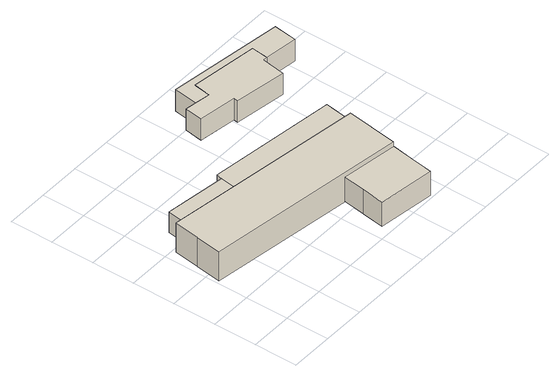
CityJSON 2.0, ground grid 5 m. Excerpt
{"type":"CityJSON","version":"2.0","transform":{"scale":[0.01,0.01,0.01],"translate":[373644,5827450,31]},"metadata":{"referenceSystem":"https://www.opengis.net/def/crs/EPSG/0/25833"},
"CityObjects":{
"building1":{"type":"Building","attributes":{"Gemeindeschluessel":"11000005","BezugspunktDach":"2200","function":"31001_2723","measuredHeight":2.65,"storeysAboveGround":1},"address":[{"country":"Germany","locality":"Berlin","thoroughfareNumber":"120 (6)","thoroughfareName":"Eiskellerweg"}],"geometry":[{"type":"Solid","lod":"1","boundaries":[[[[0,1,2,3]],[[4,5,6,7]],[[4,7,3,2]],[[5,4,2,1]],[[6,5,1,0]],[[7,6,0,3]]]]}]},
"building2":{"type":"Building","attributes":{"Gemeindeschluessel":"11000005","BezugspunktDach":"2200","function":"31001_2724","measuredHeight":4.01,"storeysAboveGround":1},"address":[{"country":"Germany","locality":"Berlin","thoroughfareNumber":"120 (4)","thoroughfareName":"Eiskellerweg"}],"geometry":[{"type":"Solid","lod":"1","boundaries":[[[[8,9,10,11,12,13]],[[14,15,16,17,18,19]],[[14,19,13,12]],[[15,14,12,11]],[[16,15,11,10]],[[17,16,10,9]],[[18,17,9,8]],[[19,18,8,13]]]]}]},
"building3":{"type":"Building","attributes":{"Gemeindeschluessel":"11000005","BezugspunktDach":"2200","function":"31001_2724","measuredHeight":3.37,"storeysAboveGround":1},"address":[{"country":"Germany","locality":"Berlin","thoroughfareNumber":"120 (2)","thoroughfareName":"Eiskellerweg"}],"geometry":[{"type":"Solid","lod":"1","boundaries":[[[[20,21,22,23,24,25]],[[26,27,28,29,30,31]],[[26,31,25,24]],[[27,26,24,23]],[[28,27,23,22]],[[29,28,22,21]],[[30,29,21,20]],[[31,30,20,25]]]]}]},
"building4":{"type":"Building","attributes":{"Gemeindeschluessel":"11000005","BezugspunktDach":"2200","function":"31001_2724","measuredHeight":2.65,"storeysAboveGround":1},"address":[{"country":"Germany","locality":"Berlin","thoroughfareNumber":"120 (5)","thoroughfareName":"Eiskellerweg"}],"geometry":[{"type":"Solid","lod":"1","boundaries":[[[[32,33,34,35,36]],[[37,38,39,40,41]],[[37,41,36,35]],[[38,37,35,34]],[[39,38,34,33]],[[40,39,33,32]],[[41,40,32,36]]]]}]},
"building5":{"type":"Building","attributes":{"Gemeindeschluessel":"11000005","BezugspunktDach":"2200","function":"31001_1312","measuredHeight":2.69,"storeysAboveGround":1},"address":[{"country":"Germany","locality":"Berlin","thoroughfareNumber":"120 (3)","thoroughfareName":"Eiskellerweg"}],"geometry":[{"type":"Solid","lod":"1","boundaries":[[[[42,43,44,45,46,47,48,49,50,51,52]],[[53,54,55,56,57,58,59,60,61,62,63]],[[53,63,52,51]],[[54,53,51,50]],[[55,54,50,49]],[[56,55,49,48]],[[57,56,48,47]],[[58,57,47,46]],[[59,58,46,45]],[[60,59,45,44]],[[61,60,44,43]],[[62,61,43,42]],[[63,62,42,52]]]]}]},
"building6":{"type":"Building","attributes":{"Gemeindeschluessel":"11000005","BezugspunktDach":"2200","function":"51009_1610","measuredHeight":2.74,"storeysAboveGround":0},"address":[{"country":"Germany","locality":"Berlin"}],"geometry":[{"type":"Solid","lod":"1","boundaries":[[[[49,48,47,46,64,65,66,50]],[[67,68,69,70,71,72,73,74]],[[67,74,50,66]],[[68,67,66,65]],[[69,68,65,64]],[[70,69,64,46]],[[71,70,46,47]],[[72,71,47,48]],[[73,72,48,49]],[[74,73,49,50]]]]}]}
},
"vertices":[
[975,1342,326],[1010,1589,326],[303,1687,326],[268,1441,326],[303,1687,61],[1010,1589,61],[975,1342,61],[268,1441,61],
[2376,538,424],[2419,835,424],[2462,1132,424],[122,1462,424],[80,1164,424],[38,866,424],[80,1164,51],[122,1462,51],[2462,1132,51],[2419,835,51],[2376,538,51],[38,866,51],
[2299,24,370],[2337,281,370],[2376,538,370],[1721,630,370],[1683,371,370],[1644,112,370],[1683,371,61],[1721,630,61],[2376,538,61],[2337,281,61],[2299,24,61],[1644,112,61],
[2462,1132,329],[2510,1463,329],[1023,1658,329],[1010,1589,329],[975,1342,329],[1010,1589,64],[1023,1658,64],[2510,1463,64],[2462,1132,64],[975,1342,64],
[2014,2218,341],[2006,2167,341],[2607,2076,341],[2649,2350,341],[2697,2344,341],[2720,2539,341],[1940,2643,341],[1910,2446,341],[1730,2473,341],[1607,2492,341],[1575,2284,341],[1607,2492,72],[1730,2473,72],[1910,2446,72],[1940,2643,72],[2720,2539,72],[2697,2344,72],[2649,2350,72],[2607,2076,72],[2006,2167,72],[2014,2218,72],[1575,2284,72],
[3079,2294,341],[3112,2564,341],[1773,2749,341],[1773,2749,67],[3112,2564,67],[3079,2294,67],[2697,2344,67],[2720,2539,67],[1940,2643,67],[1910,2446,67],[1730,2473,67]
]}
